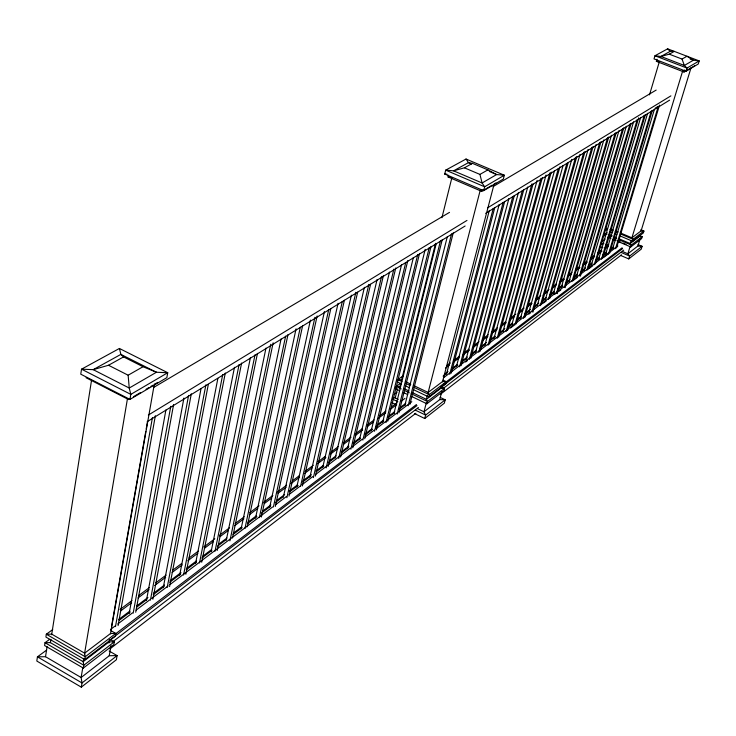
<?xml version="1.0" encoding="UTF-8"?>
<svg xmlns="http://www.w3.org/2000/svg" width="736" height="736" viewBox="0 0 736 736"><rect width="100%" height="100%" fill="white"/><g stroke="black" fill="none" stroke-linecap="round" stroke-linejoin="round"><path stroke-width="1.1" d="M46.644 650.072L37.444 656.843L36.8 661.038L81.31 687.157L82.018 682.953L81.116 677.525L45.522 656.714L47.095 646.613M50.398 642.694L50.94 639.29M51.649 634.745L91.512 380.411M83.168 661.784L83.738 658.38M84.502 653.844L127.438 398.783M82.828 667.405L81.116 677.525L109.259 655.721L117.107 655.601L116.371 659.732L81.31 687.157M83.315 668.086L83.794 665.252L83.186 661.673L50.407 642.638L45.006 642.712L44.574 645.527L83.315 668.086L113.841 644.598L114.328 641.82L110.418 639.584M84.75 659.585L85.229 656.751L84.622 653.172L51.741 634.156L46.322 634.22L45.89 637.054L84.75 659.585L115.322 636.235L115.819 633.438L110.906 630.642M129.968 399.409L130.815 394.376L129.242 388.038L128.138 375.213L108.505 365.258L93.196 369.656L81.53 369.178L80.758 374.182L129.968 399.409L166.851 377.642L167.725 372.72L119.416 348.468L81.53 369.178L130.815 394.376L167.725 372.72L156.409 372.26L143.032 366.712L123.556 356.905L120.879 354.384L119.416 348.468M111.476 626.778L145.783 431.324M146.179 429.06L147.366 422.289M108.882 642.942L109.48 639.556M110.474 633.898L154.33 384.072M109.259 655.721L111.016 645.748M115.497 626.575L152.453 417.505M118.091 625.582L155.351 415.73M129.205 613.401L165.894 410.007M133.198 613.162L170.77 406.327M135.718 612.232L173.586 404.598M146.464 600.383L183.917 398.056M150.429 600.116L188.582 395.416M152.876 599.233L191.314 393.778M163.263 587.714L201.038 388.59M167.21 587.402L205.887 384.854M169.584 586.574L208.334 384.348M179.639 575.359L217.874 378.368M183.558 575.018L222.714 374.587M185.858 574.236L225.299 372.996M195.592 563.325L234.48 367.292M199.493 562.948L239.08 364.605M201.719 562.221L241.601 363.06M211.14 551.595L250.442 357.54M215.022 551.19L255.015 354.844M217.184 550.5L257.462 353.381M226.302 540.16L265.963 348.119M229.926 540.84L270.756 344.264M232.493 537.961L273.148 342.801M241.095 529L281.078 338.946M244.932 528.531L285.623 336.177M247.204 526.81L287.951 334.751M255.521 518.116L296.065 328.826M259.339 517.62L300.343 327.161M261.317 517.058L302.616 325.772M269.606 507.49L310.417 320.123M273.406 506.966L314.925 317.308M275.319 506.442L317.133 315.946M283.36 497.113L324.429 311.576M286.884 497.692L328.661 309.865M289 496.092L330.823 308.54M296.792 486.984L338.072 303.306M300.536 486.404L342.295 301.558M302.349 485.962L344.393 300.27M309.911 477.084L351.403 295.173M313.38 477.609L355.856 292.302M315.394 476.082L357.65 292.155M322.727 467.415L364.394 287.307M326.177 467.912L368.828 284.4M328.146 466.422L370.567 284.28M335.257 457.967L377.08 279.56M338.68 458.436L381.496 276.644M340.602 456.982L383.456 275.439M347.502 448.73L389.464 272.072M350.897 449.172L393.861 269.118M352.783 447.746L395.766 267.941M359.481 439.696L401.562 264.693M362.857 440.119L405.674 262.835M364.697 438.72L407.808 260.581M371.192 430.854L413.384 257.48M374.541 431.259L417.744 254.509M376.354 429.888L419.557 253.423M382.656 422.216L425.196 249.384M444.728 174.018L445.685 170.145L466.026 159.031L504.344 175.232L503.332 179.05L483.644 190.679L444.728 174.018L446.991 174.211M385.986 422.593L429.272 247.489M397.67 380.392L397.293 381.92L401.341 383.852M492.154 185.187L481.703 191.351L448.049 176.934L448.472 175.214M387.743 421.259L431.057 246.394M398.305 399.409L395.223 397.918L397.477 388.838M399.85 386.915L400.678 383.576M401.506 380.236L435.556 243.349M441.922 217.746L451.886 177.689M393.87 413.752L436.218 243.616M397.173 414.11L440.542 240.598M398.903 412.804L442.29 239.531M404.846 405.472L447.258 236.891M408.13 405.812L451.564 233.855M409.823 404.524L453.256 232.852M426.291 399.666L427.432 395.223M428.012 393.006L480.332 189.833M426.337 402.693L423.991 411.792L425.62 415.095L424.736 418.508L414.46 413.531M411.746 396.52L426.88 403.788L427.469 401.506L444.507 388.433L441.416 386.961M413.476 389.666L428.656 396.925L429.244 394.634L446.283 381.653L443.182 380.181M481.703 191.351L482.144 189.63M483.644 190.679L484.647 186.788L504.344 175.232L496.607 174.561L489.302 171.47M440.763 388.498L441.342 386.28M442.502 381.846L493.957 184.699M417.827 408.82L423.991 411.792L439.723 399.602L441.812 391.607M446.522 374.026L489.339 210.376M428.656 396.925L445.685 383.916L446.283 381.653L442.594 381.496L428.15 392.454L413.862 385.636M449.724 374.293L493.286 208.38M451.278 373.115L494.831 207.469M456.412 366.565L499.22 204.406M459.595 366.813L503.157 202.391M461.122 365.654L504.684 201.443M466.118 359.251L508.907 198.508M469.274 359.481L512.826 196.475M470.773 358.349L514.326 195.555M475.622 352.075L518.402 192.731M478.759 352.286L522.302 190.688M480.222 351.182L523.765 189.787M484.941 345.046L527.703 187.064M488.06 345.239L531.88 183.908M489.495 344.154L533.011 184.129M494.086 338.155L537.114 180.421M497.186 338.33L540.969 178.351M498.594 337.263L542.377 177.496M503.047 331.384L546.02 175.048M506.129 331.559L549.884 172.914M507.509 330.501L551.246 172.104M511.842 324.751L554.466 170.835M514.906 324.898L558.293 168.728M516.258 323.868L559.949 166.787M520.472 318.246L563.04 165.618M523.517 318.375L566.849 163.502M524.851 317.363L568.174 162.684M528.945 311.852L571.762 159.399M531.972 311.972L575.552 157.265M532.965 312.082L576.849 156.474M537.252 305.587L580.005 154.385M540.261 305.688L583.786 152.242M541.54 304.713L585.056 151.46M545.413 299.423L588.092 149.472M548.403 299.515L591.854 147.31M549.663 298.568L593.106 146.547M596.031 144.642L553.426 293.379L555.202 294.17M556.398 293.462L599.776 142.48M557.318 293.627L600.999 141.726M561.301 287.445L603.814 139.914M564.254 287.509L607.54 137.733M565.147 287.693L608.746 136.997M569.029 281.612L611.46 135.268M571.964 281.667L615.167 133.087M573.151 280.766L616.354 132.36M576.619 275.89L618.958 130.714M579.536 275.926L622.656 128.515M580.382 276.138L623.815 127.806M584.08 270.259L626.327 126.242M586.978 270.287L630.007 124.034M588.128 269.413L631.138 123.335M591.413 264.73L633.558 121.854M594.292 264.739L637.22 119.628M595.424 263.884L638.664 117.843M604.688 235.824L605.25 233.919L607.108 232.567M606.372 230.11L606.942 228.206M694.683 65.762L684.057 72.027L656.383 61.346L657.009 59.257M640.651 117.539L598.616 259.293L599.73 258.456M649.502 94.852L659.29 61.898M660.597 57.5L660.91 56.46L670.156 51.354L674.277 51.4L669.263 54.179L660.91 56.46L654.957 55.761L654.028 58.908L686.016 71.236L698.243 64.023L699.2 60.913L667.626 48.843L654.957 55.761L686.982 68.08L699.2 60.913L693.349 60.232L690.184 59.018M601.478 259.293L644.304 115.304M602.591 258.456L645.398 114.632M605.691 253.957L647.625 113.307M608.543 253.938L651.268 111.062M609.638 253.11L652.344 110.4M612.656 248.704L654.479 109.149M615.489 248.676L658.104 106.895M616.566 247.866L659.493 105.138M630.08 243.828L631.083 240.543M631.746 238.354L682.695 70.895M630.172 246.192L627.863 253.791L629.611 256.073L628.746 258.916L620.466 255.355M618.24 241.61L630.761 246.946L631.341 245.042L642.188 236.716L639.087 235.41M619.96 235.888L632.5 241.224L633.089 239.32L643.926 231.058L640.826 229.742M684.701 69.92L684.057 72.027L682.75 70.711M686.016 71.236L686.982 68.08L684.351 65.467L660.91 56.46M641.001 231.187L691.021 67.85M622.647 251.556L627.863 253.791L637.891 246.017L640.2 238.501M424.736 418.508L444.342 403.162L445.225 399.814L440.156 397.394M628.746 258.916L641.249 249.136L642.114 246.321L638.02 244.582M109.977 648.848L415.858 413.246M440.432 394.312L621.598 254.776M426.88 403.788L443.909 390.687L444.507 388.433L440.818 388.286L426.383 399.317L412.132 392.49M630.761 246.946L641.608 238.602L642.188 236.716L639.363 236.504L630.172 243.533L618.617 238.611M112.829 641.709L418.434 407.468M443.063 388.59L623.686 250.139M114.853 634.404L416.475 404.533M445.731 382.242L622.132 247.802M110.832 639.336L416.981 405.582M441.655 386.74L622.601 248.584M632.5 241.224L643.347 232.944L643.926 231.058L641.102 230.837L631.911 237.811L620.328 232.898M83.186 661.673L109.066 641.884L114.328 641.82L83.794 665.252L45.006 642.712L49.588 639.372M465.566 362.02L467.397 360.631M510.444 328.054L514.105 325.284M528.752 314.189L530.592 312.809M543.407 303.103L546.158 301.024M558.974 291.318L560.814 289.938M573.629 280.232L577.291 277.463M589.205 268.447L592.866 265.678M603.851 257.361L608.433 253.892M84.622 653.172L110.538 633.503L115.819 633.438L85.229 656.751L46.322 634.22L52.744 629.565M110.464 629.519L115.046 626.06M117.797 623.981L132.452 612.904M136.114 610.135L149.85 599.757M151.68 598.368L168.167 585.911M170.007 584.522L272.587 506.984M275.338 504.905L286.322 496.598M289.073 494.518L300.067 486.211M301.898 484.831L312.883 476.523M315.634 474.444L350.437 448.132M352.268 446.752L362.342 439.134M365.093 437.055L374.256 430.137M376.087 428.748L397.155 412.822M398.986 411.442L408.14 404.515M409.97 403.135L411.801 401.746M443.863 377.522L531.788 311.052M533.618 309.672L563.85 286.819M565.68 285.439L617.89 245.98M118.588 619.574L129.591 611.285M136.933 605.756L147.945 597.466M153.447 593.317L164.459 585.028M169.97 580.888L180.973 572.599M186.484 568.45L196.576 560.85M202.998 556.011L211.26 549.792M218.592 544.272L226.854 538.053M233.275 533.214L241.537 526.994M247.958 522.164L256.211 515.945M262.642 511.106L270.894 504.887M276.405 500.747L284.657 494.528M289.248 491.068L297.5 484.858M303.011 480.709L311.264 474.49M315.854 471.04L323.196 465.511M329.618 460.672L336.039 455.842M341.541 451.692L348.882 446.163M353.473 442.713L359.895 437.874M365.406 433.725L371.827 428.895M377.329 424.746L383.75 419.916M389.261 415.766L394.763 411.617M400.264 407.477L405.775 403.328M444.305 374.311L447.976 371.551M452.566 368.092L457.157 364.642M461.739 361.183L467.25 357.043M471.831 353.584L476.422 350.134M481.013 346.674L486.514 342.534M490.185 339.774L494.776 336.315M499.358 332.865L504.868 328.716M508.539 325.956L512.21 323.187M516.792 319.737L521.382 316.278M525.053 313.518L530.555 309.368M534.226 306.608L538.816 303.149M542.487 300.389L546.158 297.629M549.829 294.86L554.41 291.41M558.081 288.641L562.672 285.191M566.343 282.431L570.014 279.662M573.684 276.902L577.355 274.132M581.937 270.682L585.608 267.922M588.358 265.843L592.029 263.083M595.7 260.323L599.371 257.554M603.042 254.794L606.712 252.025M610.383 249.265L613.134 247.195M119.26 620.292L130.263 611.993M136.684 607.154L146.777 599.546M153.198 594.706L164.211 586.408M169.712 582.259L180.725 573.951M186.226 569.802L196.319 562.194M201.83 558.044L211.922 550.436M217.424 546.287L226.596 539.368M233.018 534.529L242.19 527.611M247.701 523.462L256.873 516.543M261.464 513.084L270.636 506.175M275.218 502.716L283.48 496.487M289.901 491.648L298.163 485.42M302.744 481.96L311.006 475.741M316.508 471.592L323.849 466.054M328.431 462.594L335.772 457.065M341.274 452.916L348.616 447.378M353.206 443.918L360.548 438.389M365.13 434.93L372.471 429.401M376.142 426.632L383.484 421.093M388.065 417.634L394.487 412.795M399.078 409.336L405.499 404.496M443.118 376.142L446.78 373.373M451.37 369.914L457.792 365.074M461.463 362.305L466.964 358.156M471.555 354.697L476.146 351.238M479.808 348.468L485.318 344.319M489.9 340.86L495.411 336.711M499.082 333.951L503.663 330.492M508.254 327.032L512.836 323.573M517.426 320.114L521.097 317.345M524.768 314.576L529.35 311.126M533.94 307.666L537.611 304.897M542.202 301.438L545.864 298.669M550.454 295.21L554.125 292.45M558.716 288.99L562.378 286.221M566.048 283.452L569.719 280.692M573.39 277.923L577.061 275.154M580.732 272.384L584.402 269.624M588.073 266.855L591.735 264.086M595.406 261.326L599.076 258.557M602.747 255.788L606.418 253.018M610.089 250.258L613.76 247.489M120.566 611L131.615 602.738M138.064 597.926L149.104 589.665M154.634 585.534L165.674 577.282M172.123 572.461L182.243 564.889M187.772 560.758L197.892 553.196M204.341 548.375L213.541 541.494M219.99 536.673L228.27 530.481M234.72 525.67L243.92 518.788M249.449 514.657L257.729 508.466M264.178 503.645L271.538 498.143M277.987 493.322L286.267 487.131M290.876 483.69L299.156 477.498M304.676 473.368L312.046 467.857M317.566 463.726L325.855 457.534M330.455 454.094L337.824 448.592M343.344 444.461L349.784 439.64M355.313 435.519L362.673 430.008M367.273 426.567L373.722 421.756M378.322 418.315L385.692 412.804M390.292 409.363L396.732 404.552M401.341 401.111L405.021 398.351M445.528 368.074L449.208 365.323M453.808 361.882L459.338 357.751M463.018 355L469.458 350.18M473.138 347.429L477.747 343.988M482.347 340.547L487.867 336.416M492.476 332.976L497.076 329.535M500.756 326.784L506.285 322.653M509.965 319.902L514.565 316.462M518.245 313.711L522.854 310.27M527.454 306.829L532.054 303.388M535.734 300.638L539.424 297.878M543.104 295.127L547.704 291.686M552.313 288.245L555.993 285.494M559.673 282.744L564.273 279.303M567.962 276.552L571.642 273.792M576.242 270.351L579.922 267.6M583.611 264.85L587.291 262.099M590.971 259.348L594.651 256.588M598.34 253.837L602.02 251.086M605.7 248.336L608.46 246.266M120.032 609.491L132.002 600.558M138.442 595.755L149.491 587.512M155.931 582.7L166.06 575.147M172.5 570.345L181.709 563.472M189.069 557.98L198.278 551.117M203.798 546.995L214.838 538.752M219.448 535.32L229.568 527.767M235.097 523.646L244.297 516.773M249.817 512.652L259.026 505.788M263.626 502.357L272.835 495.484M277.435 492.053L286.635 485.18M292.164 481.068L299.524 475.566M305.044 471.445L313.334 465.272M317.934 461.831L325.294 456.338M330.823 452.217L338.183 446.724M343.703 442.603L351.072 437.11M355.672 433.679L362.112 428.867M367.641 424.746L374.081 419.943M379.601 415.822L386.05 411.019M391.57 406.898L397.09 402.776M446.798 365.691L450.478 362.94M454.158 360.198L459.687 356.077M464.287 352.636L468.887 349.204M473.487 345.773L479.016 341.651M483.616 338.22L488.216 334.788M491.896 332.037L497.426 327.916M502.026 324.484L505.706 321.733M510.306 318.302L515.835 314.18M519.515 311.438L524.115 307.998M527.795 305.256L531.484 302.505M536.084 299.074L540.684 295.642M544.364 292.891L548.964 289.46M552.653 286.709L556.333 283.967M560.013 281.216L563.693 278.475M568.302 275.034L571.982 272.292M575.662 269.542L579.342 266.8M583.022 264.049L586.712 261.298M590.392 258.557L594.072 255.806M597.752 253.064L601.432 250.314M605.121 247.563L608.801 244.821M394.183 394.34L396.925 392.316M601.422 241.84L605.102 239.126M400.752 383.134L396.161 386.483L395.6 388.764L399.63 390.706M401.911 381.561L397.863 379.629L403.374 375.636M147.182 421.691L465.134 225.998M485.677 213.357L669.594 100.151M655.27 108.137L658.205 106.334M148.359 415.067L466.974 220.432M487.563 207.856L670.892 95.873M130.557 398.415L128.616 399.565L86.075 377.752M133.464 396.704L140.254 392.702M146.068 389.27L148.985 387.55M150.926 386.409L152.858 385.268M154.799 384.118L157.706 382.407M494.058 184.064L495.954 182.951M153.842 387.348L449.503 212.373M493.019 186.631L656.172 90.077M128.138 375.213L143.032 366.712M479.936 174.414L487.894 169.878L496.607 174.561L482.098 182.988L453.588 170.835L445.685 170.145L484.647 186.788L482.098 182.988L479.936 174.414L464.407 167.817L453.588 170.835L468.446 162.638L472.466 163.346L487.894 169.878M682.033 59.064L686.973 56.249L693.349 60.232L684.351 65.467L682.033 59.064L669.263 54.179M108.505 365.258L123.556 356.905M464.407 167.817L472.466 163.346M45.522 656.714L37.444 656.843L82.018 682.953L117.107 655.601L109.149 651.029M392.969 397.836L395.223 397.918M439.723 399.602L445.225 399.814L425.62 415.095L415.325 410.127M399.915 386.639L396.161 386.483L401.212 388.902M397.863 379.629L401.617 379.785M443.845 383.833L445.685 383.916M600.65 243.276L603.87 243.506M637.891 246.017L642.114 246.321L629.611 256.073L621.322 252.522M605.25 233.919L607.154 234.066M448.049 176.934L450.018 177.1M656.383 61.346L659.355 61.695M471.574 163.962L468.446 162.638L466.026 159.031M610.862 228.878L612.968 229.77M616.124 231.113L618.231 232.006M610.08 229.54L613.217 230.874M615.305 231.757L617.403 232.65M620.54 233.984L633.089 239.32L631.911 237.811M609.509 231.444L612.646 232.778M614.735 233.671L616.823 234.554M609.16 234.582L612.315 235.925M614.413 236.826L616.51 237.719M609.426 235.704L611.506 236.587M613.594 237.48L616.731 238.814M618.82 239.706L631.341 245.042L630.172 243.533M617.624 240.838L620.761 242.181M622.849 243.073L625.986 244.407M607.816 237.158L610.944 238.492M613.033 239.384L616.161 240.718M605.949 244.398L608.037 245.3M600.613 243.634L602.683 244.527M605.792 245.861L607.862 246.744M599.776 246.477L602.876 247.811M405.702 381.736L410.798 384.174M405.959 383.502L410.007 385.434M414.055 387.375L429.244 394.634L428.15 392.454M405.389 385.793L409.428 387.725M403.99 388.59L409.078 391.028M404.239 390.356L409.29 392.785M411.314 393.751L427.469 401.506L426.383 399.317M403.668 392.638L407.707 394.579M392.684 399.197L397.826 401.681M391.846 402.592L395.959 404.579M667.626 48.843L670.156 51.354M156.409 372.26L129.242 388.038L93.196 369.656L120.879 354.384L156.409 372.26"/></g></svg>
